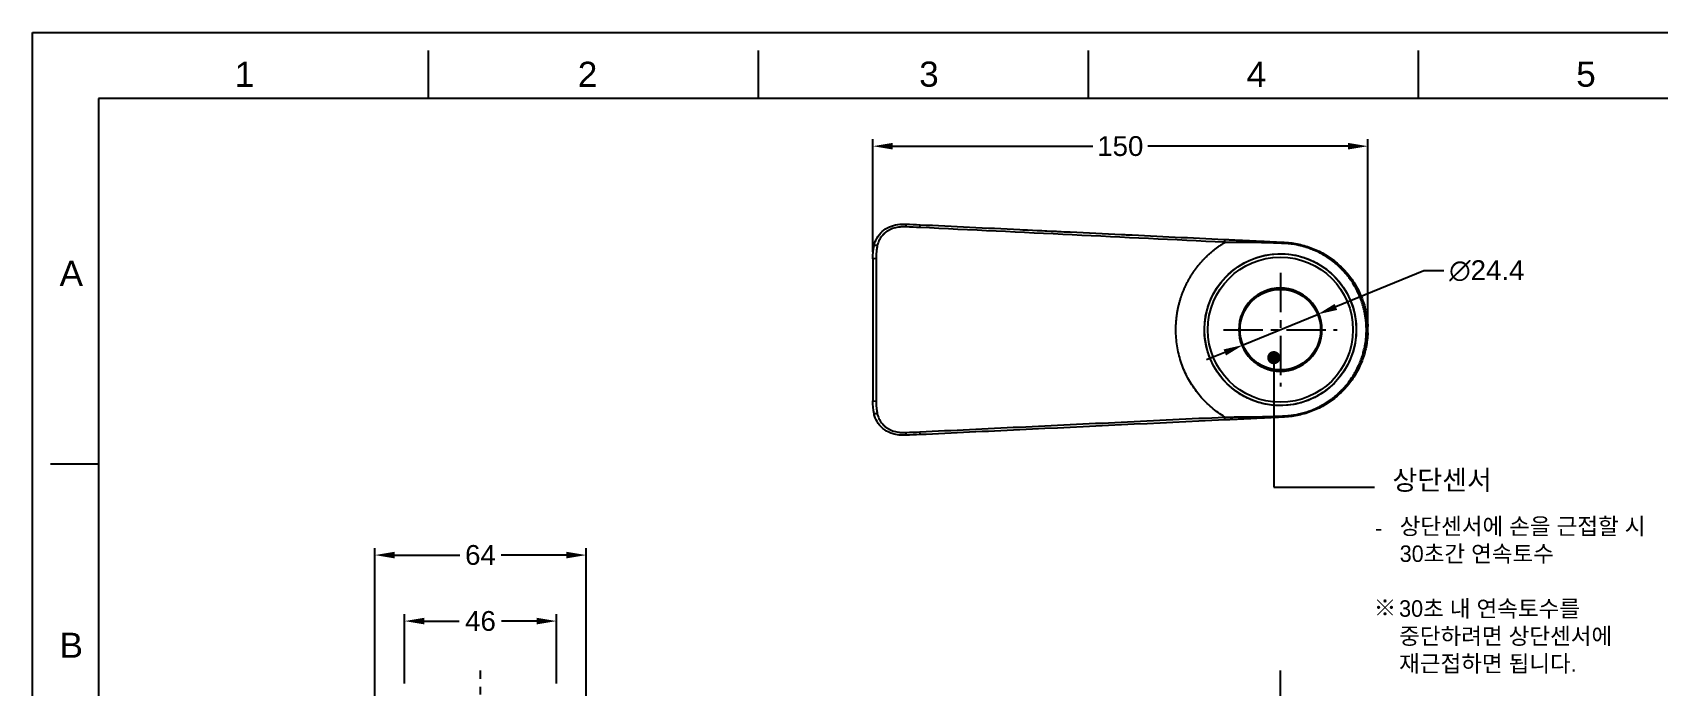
# Model space of a CAD drawing. Header units: millimetres. Extents: x 240 to 1080, y -29 to 565.
# Drawn here: x 239.7 to 732.4, y 366.7 to 564.9 of the extents above; entities that cross this region are included whole.
import ezdxf

# ---------------------------------------------------------------- set-up
doc = ezdxf.new("R2010")
doc.units = ezdxf.units.MM
doc.header["$LTSCALE"] = 0.75
doc.linetypes.add('CENTERX2', pattern=[101.6, 63.5, -12.7, 12.7, -12.7])
for name, color, linetype in [('CENTER', 1, 'CENTERX2'), ('DIM', 3, 'Continuous'), ('FORM', 7, 'Continuous'), ('TEXT', 2, 'Continuous')]:
    doc.layers.add(name, color=color, linetype=linetype)
doc.styles.get("Standard").update_dxf_attribs({"font": 'arial.ttf'})
doc.dimstyles.new('사본 ISO-25', dxfattribs={"dimtxt": 7, "dimasz": 7, "dimexe": 2.1, "dimexo": 2.1, "dimgap": 2, "dimtad": 1, "dimtih": 1, "dimtoh": 1, "dimdec": 1, "dimdsep": 46, "dimtxsty": 'Standard', "dimcen": 0, "dimclrd": 3, "dimclre": 3, "dimclrt": 4, "dimazin": 2, "dimtp": 0.1, "dimtm": 0.1, "dimtfac": 0.714286, "dimtdec": 1, "dimtmove": 0, "dimatfit": 3, "dimfxl": 1, "dimarcsym": 0})

# ---------------------------------------------------------------- blocks, each defined once
blk = doc.blocks.new('*D9')
at = {"layer": 'Defpoints', "color": 0, "transparency": 16777216}
for p in [(644.34, 530.45), (494.34, 496.37), (644.34, 474.85)]:
    blk.add_point(p, dxfattribs=at)
at = {"layer": 'DIM', "color": 3, "lineweight": -2, "transparency": 16777216}
for p, q in [((494.34, 498.47), (494.34, 532.55)), ((644.34, 476.95), (644.34, 532.55)), ((500.34, 530.45), (561, 530.45)), ((638.34, 530.45), (577.67, 530.45))]:
    blk.add_line(p, q, dxfattribs=at)
at = {"layer": 'DIM', "color": 3, "transparency": 16777216}
for points in [[(500.34, 531.45), (500.34, 529.45), (494.34, 530.45)], [(638.34, 531.45), (638.34, 529.45), (644.34, 530.45)]]:
    blk.add_solid(points, dxfattribs=at)
at = {"layer": 'DIM', "color": 4, "transparency": 16777216, "insert": (569.34, 530.45), "char_height": 6, "attachment_point": 5}
blk.add_mtext('150', dxfattribs=at)
blk = doc.blocks.new('*D12')
at = {"layer": 'Defpoints', "color": 0, "transparency": 16777216}
for p in [(407.47, 406.54), (343.48, 353), (407.47, 353)]:
    blk.add_point(p, dxfattribs=at)
at = {"layer": 'DIM', "color": 3, "lineweight": -2, "transparency": 16777216}
for p, q in [((343.48, 355.1), (343.48, 408.64)), ((349.48, 406.54), (369.17, 406.54)), ((401.47, 406.54), (381.77, 406.54)), ((407.47, 355.1), (407.47, 408.64))]:
    blk.add_line(p, q, dxfattribs=at)
at = {"layer": 'DIM', "color": 3, "transparency": 16777216}
for points in [[(349.48, 407.54), (349.48, 405.54), (343.48, 406.54)], [(401.47, 407.54), (401.47, 405.54), (407.47, 406.54)]]:
    blk.add_solid(points, dxfattribs=at)
at = {"layer": 'DIM', "color": 4, "transparency": 16777216, "insert": (375.47, 406.54), "char_height": 6, "attachment_point": 5}
blk.add_mtext('64', dxfattribs=at)
blk = doc.blocks.new('*D13')
at = {"layer": 'Defpoints', "color": 0, "transparency": 16777216}
for p in [(398.47, 386.54), (352.47, 365.54), (398.47, 365.54)]:
    blk.add_point(p, dxfattribs=at)
at = {"layer": 'DIM', "color": 3, "lineweight": -2, "transparency": 16777216}
for p, q in [((352.47, 367.64), (352.47, 388.64)), ((358.47, 386.54), (369.06, 386.54)), ((392.47, 386.54), (381.89, 386.54)), ((398.47, 367.64), (398.47, 388.64))]:
    blk.add_line(p, q, dxfattribs=at)
at = {"layer": 'DIM', "color": 3, "transparency": 16777216}
for points in [[(358.47, 387.54), (358.47, 385.54), (352.47, 386.54)], [(392.47, 387.54), (392.47, 385.54), (398.47, 386.54)]]:
    blk.add_solid(points, dxfattribs=at)
at = {"layer": 'DIM', "color": 4, "transparency": 16777216, "insert": (375.47, 386.54), "char_height": 6, "attachment_point": 5}
blk.add_mtext('46', dxfattribs=at)
blk = doc.blocks.new('*D24')
at = {"layer": 'Defpoints', "color": 0, "transparency": 16777216}
for p in [(617.84, 371.54), (511.91, 341.76), (540.55, 281.25), (487.19, 201.54), (617.84, 152.19)]:
    blk.add_point(p, dxfattribs=at)
at = {"layer": 'DIM', "color": 3, "lineweight": -2, "transparency": 16777216}
for start, end in [(260.51639, 264.3428), (265.65654, 269.48361)]:
    blk.add_arc((617.84, 942.48), 665.73, start, end, dxfattribs=at)
at = {"layer": 'DIM', "color": 3, "transparency": 16777216}
for points in [[(507.98, 284.86), (508.32, 286.84), (502.23, 286.87)], [(611.84, 277.78), (611.83, 275.78), (617.84, 276.75)]]:
    blk.add_solid(points, dxfattribs=at)
at = {"layer": 'DIM', "color": 4, "transparency": 16777216, "insert": (559.81, 279.28), "char_height": 6, "attachment_point": 5}
blk.add_mtext('10°', dxfattribs=at)
blk = doc.blocks.new('*D27')
at = {"layer": 'Defpoints', "color": 0, "transparency": 16777216}
for p in [(629.12, 479.48), (606.55, 470.22)]:
    blk.add_point(p, dxfattribs=at)
at = {"layer": 'DIM', "color": 3, "lineweight": -2, "transparency": 16777216}
for p, q in [((661.35, 492.69), (634.68, 481.75)), ((667.35, 492.69), (661.35, 492.69)), ((606.55, 470.22), (629.12, 479.48)), ((601, 467.95), (595.44, 465.67))]:
    blk.add_line(p, q, dxfattribs=at)
at = {"layer": 'DIM', "color": 3, "transparency": 16777216}
for points in [[(634.3, 482.68), (635.05, 480.83), (629.12, 479.48)], [(600.62, 468.87), (601.37, 467.02), (606.55, 470.22)]]:
    blk.add_solid(points, dxfattribs=at)
at = {"layer": 'DIM', "color": 4, "transparency": 16777216, "insert": (680.39, 492.69), "char_height": 6, "attachment_point": 5}
blk.add_mtext('∅24.4', dxfattribs=at)

msp = doc.modelspace()

# ---------------------------------------------------------------- linework, layer by layer
at = {"extrusion": (-1, -2.96874e-13, 0)}
for p, q in [((494.34, 496.37), (494.34, 453.32)), ((495.34, 496.48), (495.34, 453.22)), ((614.89, 487.1), (614.89, 487)), ((620.89, 486.97), (620.89, 487.07)), ((644.03, 470.85), (644.03, 470.85)), ((614.89, 462.6), (614.89, 462.7)), ((620.89, 462.62), (620.89, 462.73))]:
    msp.add_line(p, q, dxfattribs=at)
for radius in [23, 22, 12.5, 12.2]:
    msp.add_circle((617.84, 474.85), radius)
at = {"extrusion": (1.14794e-41, -5.04871e-29, -1)}
msp.add_circle((-617.84, 474.85), 12.6, dxfattribs=at)
for centre, major_axis, ratio, start_param, end_param in [((504.17, 498.87), (0.39, 7.99), 0.138398, 0.473382, 0.473595), ((432.1, 421.98), (-185.05, -32.95), 0.418922, 4.212854, 4.237583), ((865.96, 488.44), (2960.2, -143.8), 0.000006, 1.66042, 1.691807), ((495.71, 500.12), (-0.98, 0.2), 0.124435, -1.545356, -0.000007), ((495.71, 500.12), (-0.98, 0.2), 0.124435, -0.000007, 0.000006), ((495.34, 453.32), (-1, 0), 0.108166, 0, 1.570796), ((601.13, 463.82), (-22.93, 0.13), 0.673493, 1.569601, 1.599683), ((619.07, 449.38), (-0.048, 0.999), 0.007618, 2.283967, 3.141593), ((504.17, 450.83), (-0.39, 7.99), 0.138463, 2.668156, 2.668212), ((505.16, 445.5), (-24.28, -0.93), 0.072582, 1.537433, 1.711004)]:
    msp.add_ellipse(centre, major_axis=major_axis, ratio=ratio, start_param=start_param, end_param=end_param)
at = {"extrusion": (5.1775e-30, 1.00854e-28, -1)}
msp.add_ellipse((504.42, 505.83), major_axis=(-0.036, -0.999), ratio=0.005621, start_param=1.727031, end_param=3.141592, dxfattribs=at)
at = {"extrusion": (-9.4553e-30, 4.56959e-31, -1)}
msp.add_ellipse((508.62, 505.66), major_axis=(-0.048, -0.999), ratio=0.007564, start_param=1.726055, end_param=3.141593, dxfattribs=at)
at = {"extrusion": (3.15176e-30, -1.52333e-31, -1)}
msp.add_ellipse((601.02, 501.19), major_axis=(-0.048, -0.999), ratio=0.006447, start_param=1.703405, end_param=3.141591, dxfattribs=at)
at = {"extrusion": (-9.45529e-30, 4.56998e-31, -1)}
msp.add_ellipse((619.07, 500.32), major_axis=(-0.048, -0.999), ratio=0.007618, start_param=2.283951, end_param=3.141588, dxfattribs=at)
at = {"extrusion": (-4.73663e-32, -2.52435e-28, -1)}
msp.add_ellipse((495.34, 496.37), major_axis=(-1, 0), ratio=0.108166, start_param=-0.00002, end_param=1.570774, dxfattribs=at)
at = {"extrusion": (4.94629e-29, 1.01178e-29, -1)}
msp.add_ellipse((495.71, 449.58), major_axis=(-0.98, -0.2), ratio=0.124433, start_param=4.737836, end_param=6.28319, dxfattribs=at)
at = {"extrusion": (-6.30353e-30, -3.04665e-31, -1)}
msp.add_ellipse((601.02, 448.51), major_axis=(-0.048, 0.999), ratio=0.006447, start_param=3.141594, end_param=4.57978, dxfattribs=at)
at = {"extrusion": (3.60522e-30, -1.0091e-28, -1)}
msp.add_ellipse((504.42, 443.86), major_axis=(-0.036, 0.999), ratio=0.005628, start_param=3.141593, end_param=4.556151, dxfattribs=at)
at = {"extrusion": (9.03381e-30, -2.52294e-28, -1)}
msp.add_ellipse((508.62, 444.04), major_axis=(-0.048, 0.999), ratio=0.007564, start_param=3.141593, end_param=4.557131, dxfattribs=at)
for points, knots in [([(494.73, 500.32), (494.89, 501.14), (495.2, 501.95), (496.05, 503.4), (496.59, 504.06), (497.84, 505.18), (498.58, 505.65), (500.17, 506.37), (501.04, 506.61), (502.76, 506.85), (503.61, 506.86), (504.45, 506.83)], [0.000073, 0.000073, 0.000073, 0.000073, 0.253927, 0.253927, 0.505144, 0.505144, 0.761957, 0.761957, 1.02933, 1.02933, 1.282244, 1.282244, 1.282244, 1.282244]), ([(508.67, 506.66), (518.64, 506.18), (528.7, 505.69), (538.87, 505.2), (549.04, 504.71), (559.3, 504.21), (569.67, 503.71), (570.14, 503.69), (570.62, 503.66), (571.09, 503.64)], [0, 0, 0, 0, 0.3333333, 0.3333333, 0.3333333, 0.6666667, 0.6666667, 0.6666667, 0.6819032, 0.6819032, 0.6819032, 0.6819032]), ([(495.71, 500.24), (495.66, 500.04), (495.63, 499.83), (495.59, 499.64), (495.59, 499.62), (495.59, 499.6), (495.58, 499.58), (495.55, 499.4), (495.53, 499.23), (495.5, 499.04), (495.48, 498.88), (495.46, 498.7), (495.44, 498.53), (495.44, 498.49), (495.43, 498.44), (495.43, 498.39), (495.42, 498.31), (495.41, 498.22), (495.41, 498.14), (495.4, 498.05), (495.39, 497.96), (495.38, 497.87), (495.38, 497.84), (495.38, 497.8), (495.38, 497.77), (495.37, 497.73), (495.37, 497.7), (495.37, 497.66), (495.36, 497.53), (495.36, 497.41), (495.35, 497.28), (495.35, 497.25), (495.35, 497.21), (495.35, 497.17), (495.35, 497.16), (495.35, 497.15), (495.35, 497.15), (495.35, 497.12), (495.34, 497.1), (495.34, 497.07), (495.34, 497.02), (495.34, 496.96), (495.34, 496.9), (495.34, 496.84), (495.34, 496.78), (495.34, 496.72), (495.34, 496.68), (495.34, 496.63), (495.34, 496.58), (495.34, 496.55), (495.34, 496.52), (495.34, 496.48)], [0.0000006, 0.0000006, 0.0000006, 0.0000006, 0.1666667, 0.1666667, 0.1666667, 0.1837317, 0.1837317, 0.1837317, 0.3333333, 0.3333333, 0.3333333, 0.4635821, 0.4635821, 0.4635821, 0.5, 0.5, 0.5, 0.5658739, 0.5658739, 0.5658739, 0.6396292, 0.6396292, 0.6396292, 0.6666667, 0.6666667, 0.6666667, 0.6969041, 0.6969041, 0.6969041, 0.7970603, 0.7970603, 0.7970603, 0.8280963, 0.8280963, 0.8280963, 0.8333333, 0.8333333, 0.8333333, 0.8524864, 0.8524864, 0.8524864, 0.8963773, 0.8963773, 0.8963773, 0.9405729, 0.9405729, 0.9405729, 0.9754206, 0.9754206, 0.9754206, 0.9999906, 0.9999906, 0.9999906, 0.9999906]), ([(586.18, 474.85), (586.18, 474.99), (586.18, 475.13), (586.18, 475.29), (586.18, 475.45), (586.18, 475.63), (586.19, 475.8), (586.19, 475.97), (586.2, 476.14), (586.21, 476.31), (586.22, 476.48), (586.23, 476.65), (586.24, 476.82), (586.24, 476.94), (586.25, 477.06), (586.26, 477.18), (586.27, 477.23), (586.27, 477.28), (586.27, 477.32), (586.29, 477.49), (586.3, 477.66), (586.32, 477.83), (586.33, 478), (586.35, 478.17), (586.37, 478.33), (586.39, 478.5), (586.41, 478.67), (586.43, 478.84), (586.45, 479.01), (586.47, 479.17), (586.5, 479.34), (586.52, 479.51), (586.55, 479.67), (586.57, 479.84), (586.6, 480.01), (586.63, 480.18), (586.66, 480.34), (586.69, 480.51), (586.72, 480.67), (586.75, 480.84), (586.76, 480.89), (586.77, 480.94), (586.78, 480.99), (586.8, 481.1), (586.83, 481.22), (586.85, 481.33), (586.89, 481.5), (586.92, 481.66), (586.96, 481.83), (587, 481.99), (587.04, 482.16), (587.08, 482.32), (587.12, 482.49), (587.16, 482.65), (587.2, 482.81), (587.24, 482.97), (587.29, 483.14), (587.33, 483.3), (587.38, 483.46), (587.43, 483.62), (587.47, 483.78), (587.52, 483.95), (587.57, 484.11), (587.62, 484.27), (587.67, 484.43), (587.72, 484.59), (587.78, 484.75), (587.81, 484.85), (587.85, 484.95), (587.88, 485.05), (587.9, 485.11), (587.92, 485.17), (587.94, 485.22), (588, 485.38), (588.05, 485.54), (588.11, 485.7), (588.17, 485.86), (588.23, 486.01), (588.29, 486.17), (588.35, 486.33), (588.41, 486.48), (588.48, 486.64), (588.54, 486.79), (588.6, 486.95), (588.67, 487.1), (588.69, 487.15), (588.71, 487.19), (588.73, 487.24), (588.78, 487.35), (588.82, 487.46), (588.87, 487.56), (588.94, 487.72), (589.01, 487.87), (589.08, 488.02), (589.15, 488.17), (589.22, 488.32), (589.3, 488.48), (589.37, 488.63), (589.44, 488.78), (589.52, 488.93), (589.6, 489.08), (589.67, 489.22), (589.75, 489.37), (589.83, 489.52), (589.91, 489.67), (589.99, 489.82), (590, 489.84), (590.02, 489.87), (590.04, 489.9), (590.1, 490.02), (590.17, 490.14), (590.23, 490.25), (590.32, 490.4), (590.4, 490.54), (590.49, 490.69), (590.57, 490.83), (590.66, 490.98), (590.74, 491.12), (590.83, 491.26), (590.92, 491.4), (591.01, 491.54), (591.08, 491.66), (591.16, 491.77), (591.23, 491.89), (591.25, 491.91), (591.27, 491.94), (591.28, 491.97), (591.38, 492.11), (591.47, 492.24), (591.56, 492.38), (591.66, 492.52), (591.75, 492.66), (591.85, 492.8), (591.95, 492.93), (592.05, 493.07), (592.15, 493.2), (592.24, 493.34), (592.34, 493.47), (592.45, 493.61), (592.55, 493.74), (592.65, 493.87), (592.75, 494), (592.82, 494.09), (592.89, 494.18), (592.96, 494.26), (593, 494.31), (593.03, 494.35), (593.07, 494.4), (593.17, 494.53), (593.28, 494.66), (593.39, 494.78), (593.49, 494.91), (593.6, 495.04), (593.71, 495.17), (593.82, 495.29), (593.93, 495.42), (594.05, 495.54), (594.16, 495.67), (594.27, 495.79), (594.39, 495.92), (594.5, 496.04), (594.61, 496.16), (594.73, 496.28), (594.79, 496.34), (594.84, 496.4), (594.9, 496.46), (594.96, 496.52), (595.02, 496.58), (595.08, 496.64), (595.2, 496.76), (595.32, 496.88), (595.44, 497), (595.56, 497.12), (595.68, 497.23), (595.8, 497.35), (595.93, 497.47), (596.05, 497.58), (596.17, 497.69), (596.3, 497.81), (596.42, 497.92), (596.55, 498.03), (596.68, 498.14), (596.8, 498.25), (596.93, 498.36), (597.06, 498.47), (597.19, 498.58), (597.32, 498.69), (597.43, 498.78), (597.54, 498.87), (597.64, 498.96), (597.67, 498.98), (597.69, 498.99), (597.71, 499.01), (597.84, 499.12), (597.98, 499.22), (598.11, 499.33), (598.24, 499.43), (598.38, 499.53), (598.51, 499.63), (598.65, 499.73), (598.79, 499.83), (598.92, 499.93), (599.06, 500.03), (599.2, 500.13), (599.34, 500.23), (599.48, 500.33), (599.62, 500.42), (599.76, 500.52), (599.9, 500.61), (600.04, 500.71), (600.18, 500.8), (600.33, 500.89), (600.47, 500.99), (600.61, 501.08), (600.75, 501.16), (600.89, 501.25), (601.02, 501.32)], [0, 0, 0, 0, 0.015873, 0.015873, 0.015873, 0.031746, 0.031746, 0.031746, 0.047619, 0.047619, 0.047619, 0.0634921, 0.0634921, 0.0634921, 0.0749414, 0.0749414, 0.0749414, 0.0793651, 0.0793651, 0.0793651, 0.0952381, 0.0952381, 0.0952381, 0.1111111, 0.1111111, 0.1111111, 0.1269841, 0.1269841, 0.1269841, 0.1428571, 0.1428571, 0.1428571, 0.1587302, 0.1587302, 0.1587302, 0.1746032, 0.1746032, 0.1746032, 0.1904762, 0.1904762, 0.1904762, 0.1952435, 0.1952435, 0.1952435, 0.2063492, 0.2063492, 0.2063492, 0.2222222, 0.2222222, 0.2222222, 0.2380952, 0.2380952, 0.2380952, 0.2539683, 0.2539683, 0.2539683, 0.2698413, 0.2698413, 0.2698413, 0.2857143, 0.2857143, 0.2857143, 0.3015873, 0.3015873, 0.3015873, 0.3174603, 0.3174603, 0.3174603, 0.327682, 0.327682, 0.327682, 0.3333333, 0.3333333, 0.3333333, 0.3492063, 0.3492063, 0.3492063, 0.3650794, 0.3650794, 0.3650794, 0.3809524, 0.3809524, 0.3809524, 0.3968254, 0.3968254, 0.3968254, 0.4015837, 0.4015837, 0.4015837, 0.4126984, 0.4126984, 0.4126984, 0.4285714, 0.4285714, 0.4285714, 0.4444444, 0.4444444, 0.4444444, 0.4603175, 0.4603175, 0.4603175, 0.4761905, 0.4761905, 0.4761905, 0.4920635, 0.4920635, 0.4920635, 0.4951968, 0.4951968, 0.4951968, 0.5079365, 0.5079365, 0.5079365, 0.5238095, 0.5238095, 0.5238095, 0.5396825, 0.5396825, 0.5396825, 0.5555556, 0.5555556, 0.5555556, 0.568502, 0.568502, 0.568502, 0.5714286, 0.5714286, 0.5714286, 0.5873016, 0.5873016, 0.5873016, 0.6031746, 0.6031746, 0.6031746, 0.6190476, 0.6190476, 0.6190476, 0.6349206, 0.6349206, 0.6349206, 0.6507937, 0.6507937, 0.6507937, 0.6613147, 0.6613147, 0.6613147, 0.6666667, 0.6666667, 0.6666667, 0.6825397, 0.6825397, 0.6825397, 0.6984127, 0.6984127, 0.6984127, 0.7142857, 0.7142857, 0.7142857, 0.7301587, 0.7301587, 0.7301587, 0.7460317, 0.7460317, 0.7460317, 0.7536273, 0.7536273, 0.7536273, 0.7619048, 0.7619048, 0.7619048, 0.7777778, 0.7777778, 0.7777778, 0.7936508, 0.7936508, 0.7936508, 0.8095238, 0.8095238, 0.8095238, 0.8253968, 0.8253968, 0.8253968, 0.8412698, 0.8412698, 0.8412698, 0.8571429, 0.8571429, 0.8571429, 0.8703235, 0.8703235, 0.8703235, 0.8730159, 0.8730159, 0.8730159, 0.8888889, 0.8888889, 0.8888889, 0.9047619, 0.9047619, 0.9047619, 0.9206349, 0.9206349, 0.9206349, 0.9365079, 0.9365079, 0.9365079, 0.952381, 0.952381, 0.952381, 0.968254, 0.968254, 0.968254, 0.984127, 0.984127, 0.984127, 0.9999992, 0.9999992, 0.9999992, 0.9999992]), ([(606.29, 454.96), (604.97, 455.72), (603.73, 456.62), (601.42, 458.66), (600.36, 459.81), (597.68, 463.4), (596.38, 466.05), (594.84, 471.78), (594.64, 474.8), (595.41, 480.82), (596.41, 483.75), (599.42, 488.93), (601.36, 491.16), (605.99, 494.79), (608.66, 496.15), (614.39, 497.79), (617.4, 498.04), (621.95, 497.53), (623.51, 497.19), (626.54, 496.2), (628, 495.54), (629.38, 494.74)], [-7.244218, -7.244218, -7.244218, -7.244218, -6.785822, -6.785822, -6.319164, -6.319164, -5.440347, -5.440347, -4.540713, -4.540713, -3.620599, -3.620599, -2.743394, -2.743394, -1.853894, -1.853894, -0.95642, -0.95642, -0.479078, -0.479078, -0.000001, -0.000001, -0.000001, -0.000001]), ([(619.09, 500.97), (618.95, 500.98), (618.81, 500.99), (618.67, 500.99), (618.54, 501), (618.42, 501.01), (618.29, 501.01), (618.27, 501.01), (618.26, 501.01), (618.24, 501.01), (618.1, 501.02), (617.96, 501.03), (617.82, 501.03), (617.68, 501.04), (617.53, 501.04), (617.39, 501.05), (617.25, 501.06), (617.1, 501.06), (616.96, 501.07), (616.82, 501.07), (616.67, 501.08), (616.53, 501.08), (616.38, 501.09), (616.24, 501.09), (616.09, 501.1), (615.95, 501.11), (615.8, 501.11), (615.65, 501.12), (615.51, 501.12), (615.36, 501.13), (615.21, 501.13), (615.19, 501.13), (615.17, 501.13), (615.14, 501.13), (615.02, 501.14), (614.89, 501.14), (614.76, 501.14), (614.61, 501.15), (614.46, 501.15), (614.31, 501.16), (614.16, 501.16), (614.01, 501.17), (613.86, 501.17), (613.7, 501.17), (613.55, 501.18), (613.4, 501.18), (613.24, 501.19), (613.09, 501.19), (612.93, 501.19), (612.77, 501.2), (612.62, 501.2), (612.46, 501.21), (612.3, 501.21), (612.14, 501.21), (611.98, 501.22), (611.95, 501.22), (611.92, 501.22), (611.89, 501.22), (611.76, 501.22), (611.63, 501.22), (611.5, 501.23), (611.34, 501.23), (611.18, 501.23), (611.02, 501.24), (610.86, 501.24), (610.69, 501.24), (610.53, 501.24), (610.37, 501.25), (610.2, 501.25), (610.04, 501.25), (609.87, 501.25), (609.71, 501.26), (609.54, 501.26), (609.43, 501.26), (609.31, 501.26), (609.19, 501.26), (609.14, 501.27), (609.09, 501.27), (609.04, 501.27), (608.87, 501.27), (608.71, 501.27), (608.54, 501.27), (608.37, 501.27), (608.2, 501.28), (608.04, 501.28), (607.87, 501.28), (607.7, 501.28), (607.53, 501.28), (607.36, 501.29), (607.19, 501.29), (607.02, 501.29), (606.85, 501.29), (606.68, 501.29), (606.51, 501.29), (606.35, 501.3), (606.18, 501.3), (606.01, 501.3), (605.84, 501.3), (605.67, 501.3), (605.5, 501.3), (605.33, 501.3), (605.16, 501.3), (604.99, 501.31), (604.82, 501.31), (604.66, 501.31), (604.49, 501.31), (604.32, 501.31), (604.15, 501.31), (603.98, 501.31), (603.82, 501.31), (603.65, 501.31), (603.48, 501.31), (603.32, 501.31), (603.15, 501.32), (602.98, 501.32), (602.82, 501.32), (602.65, 501.32), (602.49, 501.32), (602.42, 501.32), (602.36, 501.32), (602.3, 501.32), (602.2, 501.32), (602.1, 501.32), (601.99, 501.32), (601.83, 501.32), (601.67, 501.32), (601.5, 501.32), (601.34, 501.32), (601.18, 501.32), (601.02, 501.32)], [0.0000656, 0.0000656, 0.0000656, 0.0000656, 0.0263158, 0.0263158, 0.0263158, 0.0499178, 0.0499178, 0.0499178, 0.0526316, 0.0526316, 0.0526316, 0.0789474, 0.0789474, 0.0789474, 0.1052632, 0.1052632, 0.1052632, 0.1315789, 0.1315789, 0.1315789, 0.1578947, 0.1578947, 0.1578947, 0.1842105, 0.1842105, 0.1842105, 0.2105263, 0.2105263, 0.2105263, 0.2368421, 0.2368421, 0.2368421, 0.2407883, 0.2407883, 0.2407883, 0.2631579, 0.2631579, 0.2631579, 0.2894737, 0.2894737, 0.2894737, 0.3157895, 0.3157895, 0.3157895, 0.3421053, 0.3421053, 0.3421053, 0.3684211, 0.3684211, 0.3684211, 0.3947368, 0.3947368, 0.3947368, 0.4210526, 0.4210526, 0.4210526, 0.4263543, 0.4263543, 0.4263543, 0.4473684, 0.4473684, 0.4473684, 0.4736842, 0.4736842, 0.4736842, 0.5, 0.5, 0.5, 0.5263158, 0.5263158, 0.5263158, 0.5526316, 0.5526316, 0.5526316, 0.5710526, 0.5710526, 0.5710526, 0.5789474, 0.5789474, 0.5789474, 0.6052632, 0.6052632, 0.6052632, 0.6315789, 0.6315789, 0.6315789, 0.6578947, 0.6578947, 0.6578947, 0.6842105, 0.6842105, 0.6842105, 0.7105263, 0.7105263, 0.7105263, 0.7368421, 0.7368421, 0.7368421, 0.7631579, 0.7631579, 0.7631579, 0.7894737, 0.7894737, 0.7894737, 0.8157895, 0.8157895, 0.8157895, 0.8421053, 0.8421053, 0.8421053, 0.8684211, 0.8684211, 0.8684211, 0.8947368, 0.8947368, 0.8947368, 0.9210526, 0.9210526, 0.9210526, 0.9311139, 0.9311139, 0.9311139, 0.9473684, 0.9473684, 0.9473684, 0.9736842, 0.9736842, 0.9736842, 1, 1, 1, 1]), ([(601.07, 502.19), (601.1, 502.19), (601.13, 502.19), (601.16, 502.19), (601.47, 502.17), (601.78, 502.16), (602.09, 502.14), (602.34, 502.13), (602.58, 502.12), (602.82, 502.11), (603.14, 502.09), (603.45, 502.08), (603.75, 502.06), (603.81, 502.06), (603.86, 502.06), (603.91, 502.05), (604.56, 502.02), (605.19, 501.99), (605.87, 501.96), (606.15, 501.95), (606.44, 501.93), (606.74, 501.92), (606.99, 501.9), (607.25, 501.89), (607.51, 501.88), (608.18, 501.85), (608.88, 501.81), (609.55, 501.78), (609.7, 501.77), (609.84, 501.77), (609.98, 501.76), (610.51, 501.73), (611.02, 501.71), (611.52, 501.69), (611.87, 501.67), (612.22, 501.65), (612.58, 501.63), (612.72, 501.63), (612.86, 501.62), (613.01, 501.61), (613.3, 501.6), (613.59, 501.59), (613.88, 501.57), (614.34, 501.55), (614.81, 501.53), (615.27, 501.5), (615.57, 501.49), (615.86, 501.48), (616.16, 501.46), (616.43, 501.45), (616.7, 501.44), (616.97, 501.42), (617.53, 501.4), (618.08, 501.37), (618.62, 501.34), (618.78, 501.33), (618.95, 501.33), (619.11, 501.32)], [0.0000001, 0.0000001, 0.0000001, 0.0000001, 0.0056987, 0.0056987, 0.0056987, 0.0597994, 0.0597994, 0.0597994, 0.1024634, 0.1024634, 0.1024634, 0.1574608, 0.1574608, 0.1574608, 0.1666667, 0.1666667, 0.1666667, 0.2840195, 0.2840195, 0.2840195, 0.3333333, 0.3333333, 0.3333333, 0.3738938, 0.3738938, 0.3738938, 0.4779269, 0.4779269, 0.4779269, 0.5, 0.5, 0.5, 0.5841117, 0.5841117, 0.5841117, 0.6430777, 0.6430777, 0.6430777, 0.6666667, 0.6666667, 0.6666667, 0.7133276, 0.7133276, 0.7133276, 0.7861161, 0.7861161, 0.7861161, 0.8333333, 0.8333333, 0.8333333, 0.8775907, 0.8775907, 0.8775907, 0.9712345, 0.9712345, 0.9712345, 1, 1, 1, 1]), ([(604.95, 502), (604.95, 502), (604.94, 502), (604.94, 502), (604.95, 502), (604.95, 502), (604.95, 502), (604.95, 502), (604.95, 502), (604.95, 502), (604.95, 502), (604.95, 502)], [0, 0, 0, 0, 0.00407573, 0.00407573, 0.0076777, 0.0076777, 0.01248442, 0.01248442, 0.01449695, 0.01449695, 0.01672746, 0.01672746, 0.01672746, 0.01672746]), ([(604.95, 502), (604.95, 502), (604.95, 502), (604.95, 502), (604.95, 502), (604.95, 502), (604.94, 502), (604.94, 502), (604.94, 502), (604.94, 502)], [0.02038232, 0.02038232, 0.02038232, 0.02038232, 0.02256907, 0.02256907, 0.02716417, 0.02716417, 0.0395026, 0.0395026, 0.04212948, 0.04212948, 0.04212948, 0.04212948]), ([(604.95, 502), (604.95, 502), (604.95, 502), (604.95, 502), (604.95, 502), (604.96, 502), (604.97, 502), (604.98, 502), (604.98, 502), (605, 502), (605.01, 502), (605.03, 502), (605.03, 502), (605.03, 502), (605.03, 502), (605.03, 502), (605.03, 502), (605.03, 502)], [0.046363687, 0.046363687, 0.046363687, 0.046363687, 0.046494773, 0.046494773, 0.048048752, 0.048048752, 0.049413076, 0.049413076, 0.05137549, 0.05137549, 0.055039553, 0.055039553, 0.055328627, 0.055328627, 0.055382828, 0.055382828, 0.055406709, 0.055406709, 0.055406709, 0.055406709]), ([(631.3, 497.25), (631.06, 497.4), (630.81, 497.54), (630.55, 497.69), (630.25, 497.86), (629.94, 498.02), (629.61, 498.19), (629.33, 498.33), (629.03, 498.47), (628.73, 498.61), (628.36, 498.78), (627.98, 498.95), (627.6, 499.1), (626.95, 499.37), (626.31, 499.6), (625.66, 499.8), (625.62, 499.81), (625.57, 499.83), (625.52, 499.84), (624.83, 500.06), (624.12, 500.25), (623.4, 500.4), (623.33, 500.42), (623.25, 500.44), (623.17, 500.45), (622.53, 500.59), (621.89, 500.7), (621.25, 500.78), (620.53, 500.88), (619.81, 500.94), (619.09, 500.97)], [0.0000008, 0.0000008, 0.0000008, 0.0000008, 0.078066, 0.078066, 0.078066, 0.1666667, 0.1666667, 0.1666667, 0.2414886, 0.2414886, 0.2414886, 0.3333333, 0.3333333, 0.3333333, 0.488819, 0.488819, 0.488819, 0.5, 0.5, 0.5, 0.6666667, 0.6666667, 0.6666667, 0.6847411, 0.6847411, 0.6847411, 0.8333333, 0.8333333, 0.8333333, 1, 1, 1, 1]), ([(619.11, 501.32), (619.84, 501.28), (621.28, 501.15), (623.43, 500.78), (625.54, 500.23), (627.61, 499.51), (629.61, 498.62), (631.54, 497.57), (633.37, 496.36), (635.1, 495), (636.71, 493.5), (638.19, 491.87), (639.52, 490.13), (640.71, 488.29), (641.74, 486.35), (642.61, 484.34), (643.31, 482.27), (643.83, 480.14), (644.18, 477.98), (644.29, 476.53), (644.32, 475.8)], [0, 0, 0, 0, 0.0555556, 0.1111111, 0.1666667, 0.2222222, 0.2777778, 0.3333333, 0.3888889, 0.4444444, 0.5, 0.5555556, 0.6111111, 0.6666667, 0.7222222, 0.7777778, 0.8333333, 0.8888889, 0.9444444, 0.9999997, 0.9999997, 0.9999997, 0.9999997]), ([(629.38, 494.74), (630.71, 493.97), (631.95, 493.07), (634.27, 491.02), (635.33, 489.86), (638.01, 486.27), (639.3, 483.62), (640.83, 477.91), (641.03, 474.89), (640.26, 468.87), (639.26, 465.93), (636.24, 460.75), (634.3, 458.53), (629.66, 454.9), (626.99, 453.54), (621.26, 451.91), (618.25, 451.66), (613.7, 452.17), (612.14, 452.51), (609.12, 453.5), (607.67, 454.16), (606.29, 454.96)], [-7.238844, -7.238844, -7.238844, -7.238844, -6.779058, -6.779058, -6.310932, -6.310932, -5.435301, -5.435301, -4.536643, -4.536643, -3.616668, -3.616668, -2.739431, -2.739431, -1.850326, -1.850326, -0.953282, -0.953282, -0.477625, -0.477625, -0.000001, -0.000001, -0.000001, -0.000001]), ([(619.09, 448.73), (619.35, 448.74), (619.61, 448.75), (619.87, 448.77), (620.33, 448.81), (620.79, 448.86), (621.25, 448.92), (621.97, 449.01), (622.69, 449.14), (623.4, 449.3), (623.59, 449.34), (623.78, 449.38), (623.98, 449.43), (624.49, 449.55), (625.01, 449.7), (625.52, 449.86), (626.06, 450.02), (626.59, 450.2), (627.11, 450.4), (627.27, 450.47), (627.44, 450.53), (627.6, 450.6), (628.16, 450.82), (628.71, 451.07), (629.26, 451.34), (629.38, 451.39), (629.49, 451.45), (629.61, 451.51), (630.04, 451.73), (630.47, 451.96), (630.89, 452.21), (631.11, 452.33), (631.32, 452.46), (631.53, 452.59), (632.16, 452.98), (632.77, 453.39), (633.36, 453.83), (633.46, 453.9), (633.55, 453.97), (633.64, 454.04), (634.13, 454.42), (634.61, 454.82), (635.08, 455.23), (635.44, 455.55), (635.79, 455.88), (636.14, 456.22), (636.32, 456.4), (636.5, 456.58), (636.67, 456.76), (637.1, 457.21), (637.5, 457.66), (637.89, 458.14), (637.97, 458.23), (638.05, 458.33), (638.13, 458.43), (638.59, 459.01), (639.03, 459.6), (639.44, 460.22), (639.74, 460.66), (640.03, 461.12), (640.3, 461.58), (640.4, 461.76), (640.5, 461.93), (640.6, 462.11), (640.96, 462.75), (641.29, 463.41), (641.59, 464.09), (641.66, 464.23), (641.72, 464.38), (641.79, 464.53), (642.01, 465.06), (642.22, 465.6), (642.41, 466.14), (642.59, 466.64), (642.75, 467.14), (642.89, 467.64), (642.95, 467.85), (643, 468.06), (643.06, 468.26), (643.22, 468.89), (643.36, 469.53), (643.48, 470.17), (643.49, 470.26), (643.51, 470.34), (643.52, 470.43), (643.65, 471.16), (643.74, 471.89), (643.8, 472.63), (643.82, 472.9), (643.84, 473.17), (643.86, 473.44), (643.88, 473.91), (643.9, 474.38), (643.9, 474.85), (643.9, 475.24), (643.89, 475.64), (643.87, 476.03), (643.85, 476.37), (643.83, 476.72), (643.8, 477.06), (643.76, 477.58), (643.7, 478.09), (643.63, 478.61), (643.59, 478.83), (643.56, 479.04), (643.52, 479.26), (643.45, 479.71), (643.36, 480.16), (643.26, 480.61), (643.2, 480.89), (643.13, 481.16), (643.06, 481.43), (642.93, 481.92), (642.79, 482.4), (642.64, 482.88), (642.57, 483.1), (642.49, 483.33), (642.41, 483.55), (642.29, 483.91), (642.16, 484.27), (642.01, 484.62), (641.88, 484.95), (641.74, 485.28), (641.59, 485.61), (641.29, 486.28), (640.96, 486.94), (640.6, 487.59), (640.6, 487.59), (640.6, 487.6), (640.6, 487.6), (640.24, 488.24), (639.86, 488.87), (639.45, 489.48), (639.24, 489.79), (639.03, 490.09), (638.81, 490.38), (638.59, 490.68), (638.37, 490.98), (638.14, 491.26), (637.82, 491.65), (637.5, 492.03), (637.17, 492.4), (637.01, 492.58), (636.84, 492.76), (636.68, 492.93), (636.17, 493.47), (635.63, 493.98), (635.08, 494.47), (634.99, 494.55), (634.9, 494.63), (634.8, 494.71), (634.35, 495.11), (633.88, 495.48), (633.37, 495.86), (633.17, 496.01), (632.96, 496.16), (632.75, 496.31), (632.29, 496.63), (631.81, 496.94), (631.3, 497.25)], [0, 0, 0, 0, 0.011978, 0.011978, 0.011978, 0.033333, 0.033333, 0.033333, 0.066667, 0.066667, 0.066667, 0.075622, 0.075622, 0.075622, 0.1, 0.1, 0.1, 0.125374, 0.125374, 0.125374, 0.133333, 0.133333, 0.133333, 0.160806, 0.160806, 0.160806, 0.166667, 0.166667, 0.166667, 0.188685, 0.188685, 0.188685, 0.2, 0.2, 0.2, 0.233333, 0.233333, 0.233333, 0.238542, 0.238542, 0.238542, 0.266667, 0.266667, 0.266667, 0.288428, 0.288428, 0.288428, 0.3, 0.3, 0.3, 0.32761, 0.32761, 0.32761, 0.333333, 0.333333, 0.333333, 0.366667, 0.366667, 0.366667, 0.390948, 0.390948, 0.390948, 0.4, 0.4, 0.4, 0.433333, 0.433333, 0.433333, 0.440689, 0.440689, 0.440689, 0.466667, 0.466667, 0.466667, 0.49034, 0.49034, 0.49034, 0.5, 0.5, 0.5, 0.529309, 0.529309, 0.529309, 0.533333, 0.533333, 0.533333, 0.566667, 0.566667, 0.566667, 0.57887, 0.57887, 0.57887, 0.6, 0.6, 0.6, 0.617815, 0.617815, 0.617815, 0.633333, 0.633333, 0.633333, 0.656753, 0.656753, 0.656753, 0.666667, 0.666667, 0.666667, 0.687357, 0.687357, 0.687357, 0.7, 0.7, 0.7, 0.722667, 0.722667, 0.722667, 0.733333, 0.733333, 0.733333, 0.750462, 0.750462, 0.750462, 0.766667, 0.766667, 0.766667, 0.8, 0.8, 0.8, 0.800181, 0.800181, 0.800181, 0.833333, 0.833333, 0.833333, 0.849958, 0.849958, 0.849958, 0.866667, 0.866667, 0.866667, 0.88916, 0.88916, 0.88916, 0.9, 0.9, 0.9, 0.933333, 0.933333, 0.933333, 0.939097, 0.939097, 0.939097, 0.966667, 0.966667, 0.966667, 0.977339, 0.977339, 0.977339, 1, 1, 1, 1]), ([(601.02, 448.37), (600.31, 448.8), (598.94, 449.71), (597.01, 451.22), (595.21, 452.88), (593.56, 454.66), (592.05, 456.57), (590.7, 458.59), (589.52, 460.71), (588.5, 462.92), (587.66, 465.2), (587, 467.56), (586.53, 469.96), (586.24, 472.4), (586.18, 474.03), (586.18, 474.85)], [0.0000003, 0.0000003, 0.0000003, 0.0000003, 0.0769231, 0.1538462, 0.2307692, 0.3076923, 0.3846154, 0.4615385, 0.5384615, 0.6153846, 0.6923077, 0.7692308, 0.8461538, 0.9230769, 1, 1, 1, 1]), ([(644.32, 473.9), (644.29, 473.17), (644.18, 471.72), (643.83, 469.56), (643.31, 467.43), (642.61, 465.36), (641.74, 463.35), (640.71, 461.41), (639.52, 459.57), (638.19, 457.83), (636.71, 456.21), (635.1, 454.71), (633.37, 453.35), (631.54, 452.13), (629.62, 451.08), (627.61, 450.19), (625.55, 449.47), (623.43, 448.92), (621.28, 448.54), (619.84, 448.42), (619.11, 448.38)], [0, 0, 0, 0, 0.0555556, 0.1111111, 0.1666667, 0.2222222, 0.2777778, 0.3333333, 0.3888889, 0.4444444, 0.5, 0.5555556, 0.6111111, 0.6666667, 0.7222222, 0.7777778, 0.8333333, 0.8888889, 0.9444444, 1, 1, 1, 1]), ([(644.32, 473.9), (644.32, 474.06), (644.33, 474.23), (644.33, 474.49), (644.33, 474.57), (644.33, 474.7), (644.33, 474.73), (644.33, 474.79), (644.33, 474.8), (644.33, 474.83), (644.33, 474.84), (644.33, 474.86), (644.33, 474.87), (644.33, 474.89), (644.33, 474.91), (644.33, 474.96), (644.33, 474.99), (644.33, 475.11), (644.33, 475.18), (644.33, 475.44), (644.32, 475.62), (644.32, 475.8)], [-0.1920884, -0.1920884, -0.1920884, -0.1920884, -0.1404493, -0.1404493, -0.1152363, -0.1152363, -0.1036703, -0.1036703, -0.0992189, -0.0992189, -0.0961511, -0.0961511, -0.0931109, -0.0931109, -0.0887958, -0.0887958, -0.0780872, -0.0780872, -0.0549994, -0.0549994, -0.0000058, -0.0000058, -0.0000058, -0.0000058]), ([(644.32, 473.9), (644.33, 474.22), (644.34, 474.54), (644.34, 475.16), (644.33, 475.48), (644.32, 475.8)], [-0.6969645, -0.6969645, -0.6969645, -0.6969645, -0.6036909, -0.6036909, -0.5103821, -0.5103821, -0.5103821, -0.5103821]), ([(504.45, 442.87), (503.05, 442.82), (501.6, 442.91), (499.66, 443.54), (499.08, 443.8), (497.73, 444.59), (497, 445.21), (495.84, 446.59), (495.39, 447.36), (494.93, 448.56), (494.81, 448.97), (494.73, 449.38)], [0, 0, 0, 0, 0.421532, 0.421532, 0.611593, 0.611593, 0.891973, 0.891973, 1.153814, 1.153814, 1.281235, 1.281235, 1.281235, 1.281235]), ([(495.34, 453.22), (495.34, 453.15), (495.34, 453.09), (495.34, 453.03), (495.34, 452.88), (495.34, 452.74), (495.35, 452.59), (495.35, 452.52), (495.35, 452.46), (495.35, 452.39), (495.35, 452.34), (495.36, 452.29), (495.36, 452.24), (495.36, 452.16), (495.37, 452.08), (495.37, 452.01), (495.37, 451.98), (495.38, 451.95), (495.38, 451.92), (495.38, 451.89), (495.38, 451.86), (495.38, 451.82), (495.39, 451.76), (495.39, 451.7), (495.4, 451.64), (495.4, 451.59), (495.41, 451.54), (495.41, 451.49), (495.42, 451.42), (495.42, 451.36), (495.43, 451.3), (495.43, 451.25), (495.44, 451.2), (495.44, 451.15), (495.45, 451.05), (495.46, 450.96), (495.48, 450.87), (495.48, 450.81), (495.49, 450.74), (495.5, 450.67), (495.52, 450.53), (495.54, 450.39), (495.56, 450.26), (495.59, 450.09), (495.61, 449.94), (495.64, 449.78), (495.66, 449.67), (495.68, 449.56), (495.71, 449.46)], [0.0000148, 0.0000148, 0.0000148, 0.0000148, 0.046829, 0.046829, 0.046829, 0.1594234, 0.1594234, 0.1594234, 0.2101313, 0.2101313, 0.2101313, 0.2505546, 0.2505546, 0.2505546, 0.3108424, 0.3108424, 0.3108424, 0.3333333, 0.3333333, 0.3333333, 0.3591739, 0.3591739, 0.3591739, 0.4085064, 0.4085064, 0.4085064, 0.4479407, 0.4479407, 0.4479407, 0.4988463, 0.4988463, 0.4988463, 0.5393513, 0.5393513, 0.5393513, 0.6125001, 0.6125001, 0.6125001, 0.6666667, 0.6666667, 0.6666667, 0.7801615, 0.7801615, 0.7801615, 0.9114047, 0.9114047, 0.9114047, 1, 1, 1, 1]), ([(495.71, 449.46), (495.76, 449.2), (495.89, 448.69), (496.18, 447.96), (496.55, 447.26), (497.01, 446.6), (497.53, 445.99), (498.13, 445.44), (498.8, 444.96), (499.53, 444.55), (500.31, 444.21), (501.16, 443.95), (502.09, 443.78), (503.16, 443.69), (503.98, 443.69), (504.42, 443.71)], [0.0000004, 0.0000004, 0.0000004, 0.0000004, 0.0769231, 0.1538462, 0.2307692, 0.3076923, 0.3846154, 0.4615385, 0.5384615, 0.6153846, 0.6923077, 0.7692308, 0.8461538, 0.9230769, 1, 1, 1, 1]), ([(508.62, 443.89), (518.59, 444.37), (538.72, 445.35), (569.52, 446.84), (590.45, 447.86), (601.02, 448.37)], [0, 0, 0, 0, 0.3333333, 0.6666667, 0.9999999, 0.9999999, 0.9999999, 0.9999999]), ([(619.11, 448.38), (618.94, 448.37), (618.76, 448.36), (618.58, 448.35), (618.4, 448.35), (618.21, 448.34), (618.03, 448.33), (617.84, 448.32), (617.65, 448.31), (617.46, 448.3), (617.27, 448.29), (617.08, 448.28), (616.89, 448.27), (616.7, 448.26), (616.51, 448.25), (616.32, 448.25), (616.14, 448.24), (615.95, 448.23), (615.77, 448.22), (615.59, 448.21), (615.41, 448.2), (615.24, 448.19), (615.06, 448.18), (614.89, 448.18), (614.72, 448.17), (614.55, 448.16), (614.38, 448.15), (614.21, 448.14), (614.05, 448.14), (613.88, 448.13), (613.71, 448.12), (613.55, 448.11), (613.38, 448.1), (613.22, 448.1), (613.05, 448.09), (612.89, 448.08), (612.72, 448.07), (612.55, 448.06), (612.38, 448.06), (612.21, 448.05), (612.04, 448.04), (611.87, 448.03), (611.7, 448.02), (611.52, 448.01), (611.35, 448.01), (611.17, 448), (610.99, 447.99), (610.8, 447.98), (610.61, 447.97), (610.43, 447.96), (610.24, 447.95), (610.04, 447.94), (609.84, 447.93), (609.64, 447.92), (609.43, 447.91), (609.22, 447.9), (609, 447.89), (608.77, 447.88), (608.53, 447.87), (608.27, 447.86), (608, 447.84), (607.72, 447.83), (607.43, 447.82), (607.14, 447.8), (606.85, 447.79), (606.57, 447.77), (606.28, 447.76), (606, 447.75), (605.73, 447.73), (605.46, 447.72), (605.2, 447.71), (604.94, 447.7), (604.69, 447.68), (604.44, 447.67), (604.2, 447.66), (603.97, 447.65), (603.74, 447.64), (603.53, 447.63), (603.32, 447.62), (603.11, 447.61), (602.91, 447.6), (602.72, 447.59), (602.52, 447.58), (602.34, 447.57), (602.15, 447.56), (601.97, 447.55), (601.79, 447.54), (601.61, 447.53), (601.43, 447.53), (601.25, 447.52), (601.07, 447.51)], [0, 0, 0, 0, 0.0333333, 0.0333333, 0.0333333, 0.0666667, 0.0666667, 0.0666667, 0.1, 0.1, 0.1, 0.1333333, 0.1333333, 0.1333333, 0.1666667, 0.1666667, 0.1666667, 0.2, 0.2, 0.2, 0.2333333, 0.2333333, 0.2333333, 0.2666667, 0.2666667, 0.2666667, 0.3, 0.3, 0.3, 0.3333333, 0.3333333, 0.3333333, 0.3666667, 0.3666667, 0.3666667, 0.4, 0.4, 0.4, 0.4333333, 0.4333333, 0.4333333, 0.4666667, 0.4666667, 0.4666667, 0.5, 0.5, 0.5, 0.5333333, 0.5333333, 0.5333333, 0.5666667, 0.5666667, 0.5666667, 0.6, 0.6, 0.6, 0.6333333, 0.6333333, 0.6333333, 0.6666667, 0.6666667, 0.6666667, 0.7, 0.7, 0.7, 0.7333333, 0.7333333, 0.7333333, 0.7666667, 0.7666667, 0.7666667, 0.8, 0.8, 0.8, 0.8333333, 0.8333333, 0.8333333, 0.8666667, 0.8666667, 0.8666667, 0.9, 0.9, 0.9, 0.9333333, 0.9333333, 0.9333333, 0.9666667, 0.9666667, 0.9666667, 0.9999996, 0.9999996, 0.9999996, 0.9999996]), ([(601.71, 448.38), (602.45, 448.38), (603.21, 448.38), (603.97, 448.39), (604.45, 448.39), (604.94, 448.39), (605.43, 448.4), (605.71, 448.4), (606, 448.4), (606.28, 448.4), (606.89, 448.41), (607.5, 448.41), (608.1, 448.42), (608.27, 448.42), (608.43, 448.43), (608.59, 448.43), (609.36, 448.44), (610.12, 448.45), (610.86, 448.46), (611.41, 448.47), (611.96, 448.48), (612.49, 448.49), (612.68, 448.5), (612.86, 448.5), (613.05, 448.51), (613.76, 448.53), (614.46, 448.55), (615.14, 448.57), (615.62, 448.58), (616.1, 448.6), (616.58, 448.62), (616.77, 448.62), (616.95, 448.63), (617.14, 448.64), (617.8, 448.67), (618.45, 448.69), (619.09, 448.73)], [0, 0, 0, 0, 0.125, 0.125, 0.125, 0.2041074, 0.2041074, 0.2041074, 0.25, 0.25, 0.25, 0.3483285, 0.3483285, 0.3483285, 0.375, 0.375, 0.375, 0.5, 0.5, 0.5, 0.592553, 0.592553, 0.592553, 0.625, 0.625, 0.625, 0.75, 0.75, 0.75, 0.8396519, 0.8396519, 0.8396519, 0.875, 0.875, 0.875, 0.9999789, 0.9999789, 0.9999789, 0.9999789]), ([(601.07, 447.51), (579.94, 446.49), (559.2, 445.48), (538.87, 444.5), (528.7, 444.01), (518.64, 443.52), (508.67, 443.04)], [0, 0, 0, 0, 0.666667, 0.666667, 0.666667, 1, 1, 1, 1])]:
    msp.add_open_spline(points, degree=3, knots=knots)
for points in [[(504.42, 505.99), (503.98, 506.01), (503.16, 506.01), (502.09, 505.92), (501.16, 505.74), (500.31, 505.48), (499.52, 505.15), (498.8, 504.74), (498.13, 504.25), (497.53, 503.71), (497, 503.1), (496.55, 502.44), (496.18, 501.74), (495.89, 501.01), (495.76, 500.5), (495.71, 500.24)], [(504.45, 506.83), (505.86, 506.78), (507.27, 506.72), (508.67, 506.66)], [(539.81, 505.15), (543.67, 504.96), (547.54, 504.78), (551.41, 504.59)], [(571.09, 503.64), (580.99, 503.16), (590.89, 502.68), (600.79, 502.2)], [(494.34, 496.37), (494.34, 497.7), (494.46, 499.02), (494.73, 500.32)], [(600.38, 502.22), (600.38, 502.22), (600.38, 502.22), (600.38, 502.22)], [(600.79, 502.2), (600.88, 502.2), (600.98, 502.2), (601.07, 502.19)], [(494.34, 496.37), (494.34, 496.37), (494.34, 496.37), (494.34, 496.37)], [(494.34, 453.32), (494.34, 453.32), (494.34, 453.32), (494.34, 453.32)], [(494.73, 449.38), (494.46, 450.68), (494.34, 452), (494.34, 453.32)], [(598.49, 450.09), (598.49, 450.09), (598.49, 450.09), (598.49, 450.09)], [(598.77, 449.88), (598.77, 449.88), (598.77, 449.88), (598.77, 449.88)], [(601.07, 447.51), (601.07, 447.51), (601.07, 447.51), (601.07, 447.51)], [(508.67, 443.04), (507.27, 442.97), (505.86, 442.92), (504.45, 442.87)]]:
    msp.add_open_spline(points, degree=3)
at = {"layer": 'CENTER', "ltscale": 0.25}
for p, q in [((617.84, 492.05), (617.84, 457.65)), ((600.64, 474.85), (635.04, 474.85)), ((375.47, 178.54), (375.47, 371.54)), ((617.84, 152.19), (617.84, 371.54))]:
    msp.add_line(p, q, dxfattribs=at)
at = {"layer": 'FORM', "color": 7, "linetype": 'Continuous'}
for p, q in [((239.74, -29.09), (239.74, 564.91)), ((239.74, 564.91), (1079.74, 564.91)), ((359.74, 544.91), (359.74, 559.44)), ((459.74, 544.91), (459.74, 559.44)), ((559.74, 544.91), (559.74, 559.44)), ((659.74, 544.91), (659.74, 559.44)), ((259.74, 544.91), (259.74, -9.09)), ((1059.74, 544.91), (259.74, 544.91)), ((259.74, 434.11), (245.2, 434.11))]:
    msp.add_line(p, q, dxfattribs=at)

# ---------------------------------------------------------------- texts
at = {"layer": 'FORM', "char_height": 7.62, "attachment_point": 5}
for s, width, insert in [('1', 50, (303.97, 552.24)), ('2', 50, (407.92, 552.24)), ('3', 50, (511.36, 552.24)), ('4', 50, (610.59, 552.24)), ('5', 50, (710.44, 552.24)), ('A', 10, (251.49, 491.91)), ('B', 10, (251.49, 379.22))]:
    msp.add_mtext_dynamic_manual_height_columns(s, width=width, gutter_width=12.5, heights=[0], dxfattribs=dict(at, insert=insert))
at = {"layer": 'TEXT', "attachment_point": 1}
for s, width, gutter_width, insert, char_height in [('{\\fGulim|b0|i0|c129|p50;상단센서}', 38.0905, 17.5, (651.8, 432.29), 6), ('{\\fGulim|b0|i0|c129|p50;-}', 5.3248, 78.64, (646.52, 417.28), 5), ('{\\fGulim|b0|i0|c129|p50;상단센서에 손을 근접할 시 30초간 연속토수}', 76.9058, 17.5, (653.99, 417.8), 5), ('{\\fGulim|b0|i0|c129|p50;※}', 5.3248, 78.64, (646.13, 393.1), 5), ('{\\fGulim|b0|i0|c129|p50;30초 내 연속토수를 중단하려면 상단센서에 재근접하면 됩니다.}', 71.795, 78.64, (653.81, 392.85), 5)]:
    msp.add_mtext_dynamic_manual_height_columns(s, width=width, gutter_width=gutter_width, heights=[0], dxfattribs=dict(at, insert=insert, char_height=char_height))

# ---------------------------------------------------------------- dimensions: what is measured, and where the dimension line sits
at = {"layer": 'DIM'}
dim = msp.add_linear_dim(base=(644.34, 530.45), p1=(494.34, 496.37), p2=(644.34, 474.85), dimstyle='사본 ISO-25', override={"dimtxt": 6, "dimasz": 6, "dimtad": 0}, dxfattribs=at)
dim.commit()
dim.dimension.update_dxf_attribs({"geometry": '*D9', "text_midpoint": (569.34, 530.45), "dimtype": 160})
dim = msp.add_diameter_dim_2p(p1=(606.55, 470.22), p2=(629.12, 479.48), dimstyle='사본 ISO-25', override={"dimtxt": 6, "dimasz": 6, "dimtad": 0}, dxfattribs=at)
dim.commit()
dim.dimension.update_dxf_attribs({"geometry": '*D27', "text_midpoint": (680.39, 492.69), "dimtype": 163})
for base, p1, p2, picture, middle in [((407.47, 406.54), (343.48, 353), (407.47, 353), '*D12', (375.47, 406.54)), ((398.47, 386.54), (352.47, 365.54), (398.47, 365.54), '*D13', (375.47, 386.54))]:
    dim = msp.add_linear_dim(base=base, p1=p1, p2=p2, dimstyle='사본 ISO-25', override={"dimtxt": 6, "dimasz": 6, "dimtad": 0}, dxfattribs=at)
    dim.commit()
    dim.dimension.update_dxf_attribs({"geometry": picture, "text_midpoint": middle})
dim = msp.add_angular_dim_2l(base=(540.55, 281.25), line1=((617.84, 152.19), (617.84, 371.54)), line2=((487.19, 201.54), (511.91, 341.76)), dimstyle='사본 ISO-25', override={"dimtxt": 6, "dimasz": 6, "dimtad": 0}, dxfattribs=at)
dim.commit()
dim.dimension.update_dxf_attribs({"geometry": '*D24', "text_midpoint": (559.81, 279.28)})

# ---------------------------------------------------------------- leaders
msp.add_leader([(615.85, 466.37), (615.85, 427.09), (646.35, 427.09)], dimstyle='사본 ISO-25', override={"dimasz": 4, "dimgap": 2, "dimtad": 0, "dimldrblk": 'Dot'}, dxfattribs=at)

doc.saveas('drawing.dxf')
